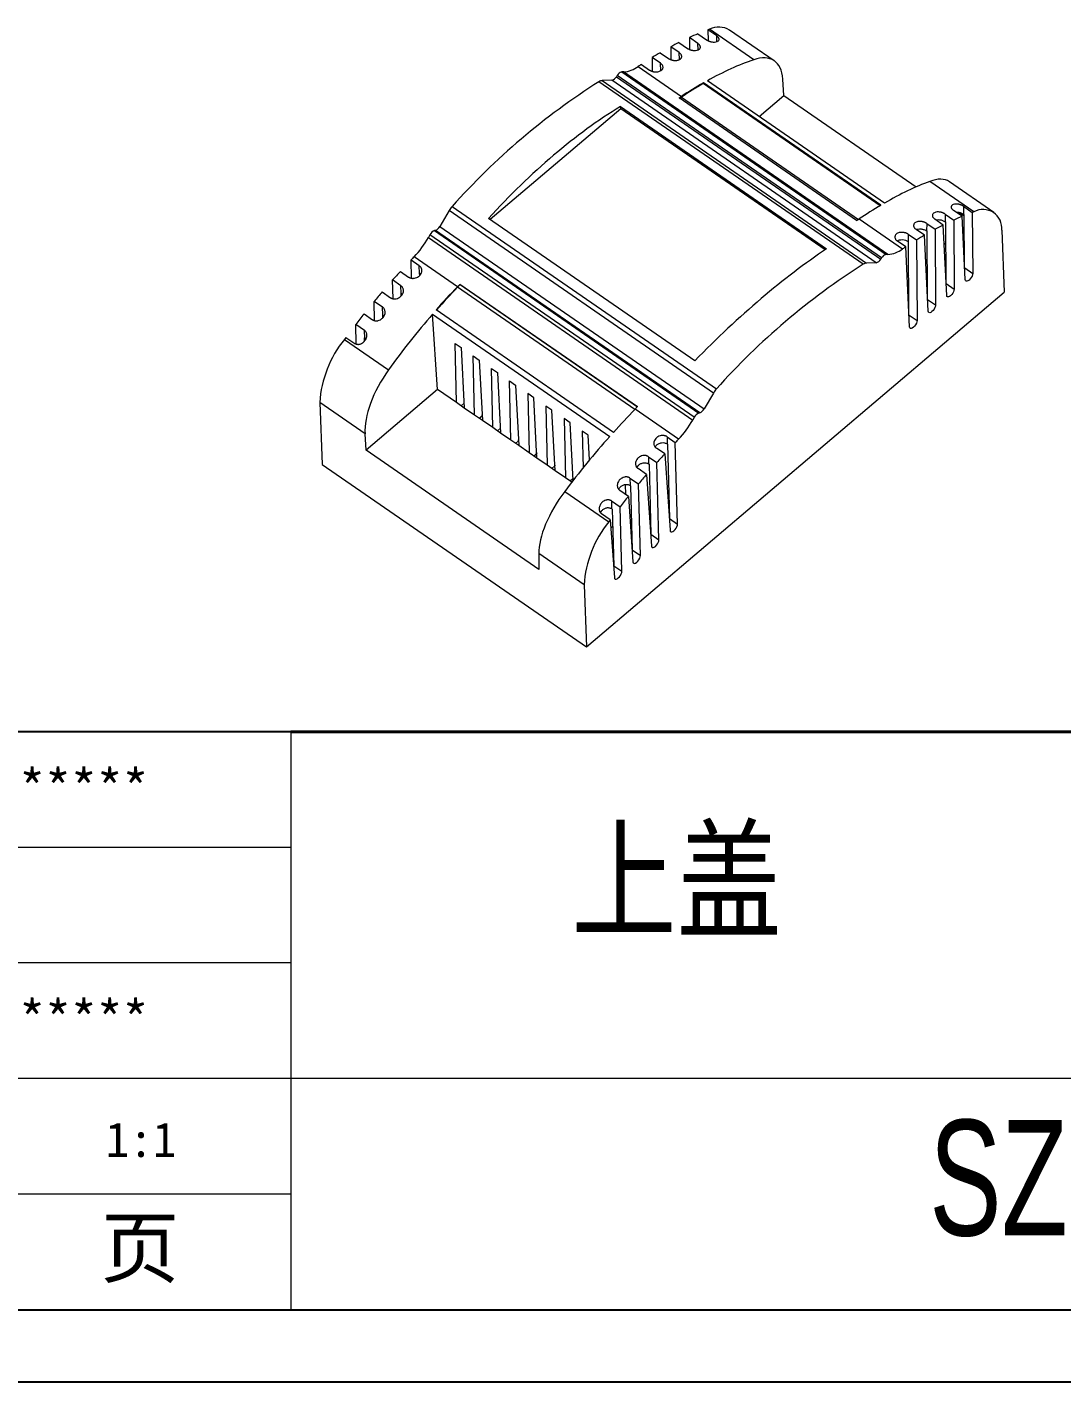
# Model space of a CAD drawing. Header units: inches. Extents: x 2044 to 3108, y 573 to 849.
# Drawn here: x 2712 to 2806.3, y 573 to 696.5 of the extents above; entities that cross this region are included whole.
import ezdxf

# ---------------------------------------------------------------- set-up
doc = ezdxf.new("R2010")
doc.units = ezdxf.units.IN
doc.layers.add('文字', color=81, linetype='Continuous')
doc.layers.add('粗实线', color=7, linetype='Continuous', lineweight=30)
doc.layers.add('细实线', color=3, linetype='Continuous', lineweight=9)
doc.styles.get("Standard").update_dxf_attribs({"font": 'txt', "bigfont": 'gbcbig.shx'})
doc.styles.add('宋体', font='', dxfattribs={"width": 0.8, "height": 3.5})
doc.styles.add('长仿宋', font='', dxfattribs={"width": 0.7, "height": 4})
doc.styles.get('宋体').set_extended_font_data('SimSun')
doc.styles.get('长仿宋').set_extended_font_data('SimSun')

msp = doc.modelspace()

# ---------------------------------------------------------------- linework, layer by layer
at = {"color": 7, "linetype": 'Continuous', "lineweight": 15}
for p, q in [((2773.136, 694.959), (2772.356, 695.498)), ((2772.356, 695.498), (2772.362, 694.414)), ((2773.13, 695.835), (2773.917, 695.291)), ((2774.849, 695.645), (2774.052, 696.195)), ((2774.052, 696.195), (2774.058, 695.212)), ((2778.216, 693.473), (2774.196, 696.248)), ((2780.092, 693.376), (2776.025, 696.183)), ((2769.69, 694.113), (2770.451, 693.588)), ((2771.427, 694.126), (2770.66, 694.656)), ((2770.66, 694.656), (2770.667, 693.48)), ((2771.406, 695.043), (2772.179, 694.51)), ((2767.694, 692.865), (2771.649, 690.136)), ((2767.979, 693.054), (2768.731, 692.535)), ((2769.722, 693.157), (2768.965, 693.68)), ((2768.965, 693.68), (2768.973, 692.419)), ((2769.741, 692.474), (2769.722, 693.157)), ((2765.293, 691.608), (2764.398, 691.576)), ((2764.398, 691.576), (2788.493, 674.944)), ((2789.387, 674.976), (2765.293, 691.608)), ((2765.774, 692.041), (2765.702, 691.931)), ((2765.702, 691.931), (2789.796, 675.299)), ((2789.869, 675.409), (2765.774, 692.041)), ((2766.191, 692.365), (2790.285, 675.732)), ((2766.344, 692.363), (2766.191, 692.365)), ((2790.439, 675.731), (2766.344, 692.363)), ((2780.963, 690.215), (2780.863, 691.718)), ((2788.208, 674.842), (2764.113, 691.474)), ((2773.617, 691.299), (2773.632, 691.376)), ((2789.749, 680.163), (2773.617, 691.299)), ((2789.818, 680.204), (2773.632, 691.376)), ((2790.141, 680.413), (2773.992, 691.56)), ((2766.067, 689.213), (2784.866, 676.237)), ((2766.093, 689.012), (2766.067, 689.213)), ((2787.6, 678.816), (2771.414, 689.989)), ((2778.711, 688.303), (2780.963, 690.215)), ((2780.963, 690.215), (2793.03, 681.885)), ((2766.093, 689.012), (2754.198, 678.909)), ((2784.731, 676.147), (2766.093, 689.012)), ((2798.291, 679.615), (2794.271, 682.39)), ((2800.12, 679.551), (2796.053, 682.358)), ((2750.448, 679.728), (2749.606, 678.286)), ((2774.542, 663.096), (2750.448, 679.728)), ((2750.722, 680.102), (2774.817, 663.469)), ((2795.67, 679.404), (2795.659, 678.71)), ((2795.67, 679.404), (2796.45, 678.865)), ((2797.224, 679.203), (2796.437, 679.746)), ((2796.756, 679.592), (2796.756, 679.525)), ((2797.303, 679.417), (2797.339, 679.392)), ((2797.35, 680.113), (2797.339, 679.392)), ((2797.339, 679.392), (2797.416, 679.339)), ((2797.35, 680.113), (2798.147, 679.563)), ((2797.444, 674.663), (2797.416, 679.339)), ((2798.147, 679.563), (2798.181, 674.005)), ((2749.606, 678.286), (2773.701, 661.653)), ((2772.851, 666.033), (2754.053, 679.009)), ((2787.834, 678.963), (2791.789, 676.233)), ((2793.784, 677.481), (2793.023, 678.006)), ((2793.987, 678.553), (2793.976, 677.877)), ((2793.987, 678.553), (2794.754, 678.023)), ((2795.501, 678.411), (2794.728, 678.945)), ((2794.754, 678.023), (2794.796, 671.131)), ((2795.812, 671.993), (2795.501, 678.411)), ((2795.659, 678.71), (2795.719, 678.669)), ((2795.752, 673.226), (2795.719, 678.669)), ((2796.45, 678.865), (2796.489, 672.568)), ((2797.504, 673.43), (2797.224, 679.203)), ((2748.709, 677.517), (2748.565, 677.263)), ((2748.565, 677.263), (2772.659, 660.631)), ((2772.803, 660.885), (2748.709, 677.517)), ((2749.199, 677.916), (2749.123, 677.9)), ((2749.123, 677.9), (2773.217, 661.267)), ((2773.294, 661.284), (2749.199, 677.916)), ((2792.074, 676.422), (2791.321, 676.941)), ((2792.302, 677.571), (2792.291, 676.907)), ((2792.291, 676.907), (2792.328, 676.882)), ((2792.302, 677.571), (2793.059, 677.048)), ((2792.368, 670.352), (2792.328, 676.882)), ((2793.059, 677.048), (2793.104, 669.694)), ((2794.12, 670.556), (2793.784, 677.481)), ((2793.976, 677.877), (2794.023, 677.845)), ((2794.06, 671.789), (2794.023, 677.845)), ((2795.73, 676.752), (2795.587, 676.63)), ((2800.827, 677.938), (2801.039, 672.295)), ((2751.216, 672.782), (2747.262, 675.512)), ((2790.439, 675.731), (2790.285, 675.732)), ((2792.427, 669.119), (2792.074, 676.422)), ((2747.733, 674.701), (2746.981, 675.22)), ((2747.025, 673.561), (2746.981, 675.22)), ((2747.766, 674.029), (2747.733, 674.701)), ((2789.387, 674.976), (2788.493, 674.944)), ((2789.869, 675.409), (2789.796, 675.299)), ((2794.038, 675.315), (2793.895, 675.193)), ((2795.649, 675.348), (2795.739, 675.286)), ((2797.452, 674.508), (2798.181, 674.005)), ((2746.06, 672.873), (2745.299, 673.398)), ((2745.345, 671.687), (2745.299, 673.398)), ((2746.01, 674.185), (2746.767, 673.662)), ((2747.734, 674.051), (2747.741, 673.787)), ((2747.766, 674.029), (2747.734, 674.051)), ((2792.346, 673.878), (2792.203, 673.756)), ((2795.76, 673.071), (2796.489, 672.568)), ((2744.349, 672.31), (2745.116, 671.78)), ((2746.053, 672.216), (2746.06, 671.928)), ((2746.093, 672.188), (2746.053, 672.216)), ((2746.093, 672.188), (2746.06, 672.873)), ((2751.447, 673.031), (2767.632, 661.858)), ((2751.467, 672.984), (2751.447, 673.031)), ((2751.467, 672.984), (2767.614, 661.838)), ((2762.965, 639.959), (2801.039, 672.295)), ((2744.393, 670.912), (2743.621, 671.445)), ((2743.668, 669.691), (2743.621, 671.445)), ((2744.428, 670.209), (2744.393, 670.912)), ((2765.45, 659.509), (2749.265, 670.682)), ((2794.067, 671.634), (2794.796, 671.131)), ((2742.733, 668.807), (2741.946, 669.351)), ((2741.994, 667.555), (2741.946, 669.351)), ((2742.697, 670.309), (2743.477, 669.77)), ((2744.375, 670.245), (2744.383, 669.937)), ((2744.428, 670.209), (2744.375, 670.245)), ((2748.948, 670.29), (2765.097, 659.143)), ((2749.404, 663.412), (2748.948, 670.29)), ((2792.375, 670.197), (2793.104, 669.694)), ((2741.054, 668.17), (2741.851, 667.62)), ((2742.701, 668.127), (2742.71, 667.8)), ((2742.769, 668.081), (2742.701, 668.127)), ((2742.769, 668.081), (2742.733, 668.807)), ((2740.915, 667.982), (2744.935, 665.208)), ((2742.769, 668.081), (2742.855, 668.004)), ((2751.001, 667.623), (2751.553, 667.242)), ((2751.124, 662.225), (2751.001, 667.623)), ((2751.553, 667.242), (2751.84, 661.73)), ((2752.657, 666.481), (2753.208, 666.1)), ((2752.779, 661.082), (2752.657, 666.481)), ((2753.208, 666.1), (2753.496, 660.588)), ((2754.312, 665.338), (2754.864, 664.957)), ((2754.435, 659.94), (2754.312, 665.338)), ((2754.864, 664.957), (2755.151, 659.445)), ((2749.404, 663.412), (2742.889, 657.879)), ((2751.124, 662.225), (2749.404, 663.412)), ((2755.967, 664.195), (2756.519, 663.814)), ((2756.09, 658.797), (2755.967, 664.195)), ((2756.519, 663.814), (2756.806, 658.302)), ((2738.659, 662.234), (2738.871, 656.591)), ((2742.789, 659.383), (2738.659, 662.234)), ((2751.84, 661.73), (2751.124, 662.225)), ((2751.544, 661.935), (2751.815, 662.165)), ((2751.815, 662.165), (2751.814, 662.246)), ((2758.174, 662.672), (2757.623, 663.052)), ((2757.623, 663.052), (2757.745, 657.654)), ((2758.462, 657.16), (2758.174, 662.672)), ((2774.542, 663.096), (2773.701, 661.653)), ((2752.779, 661.082), (2751.84, 661.73)), ((2753.496, 660.588), (2752.779, 661.082)), ((2753.2, 660.792), (2753.471, 661.022)), ((2753.471, 661.022), (2753.469, 661.103)), ((2759.83, 661.529), (2759.278, 661.91)), ((2759.278, 661.91), (2759.401, 656.512)), ((2760.117, 656.017), (2759.83, 661.529)), ((2761.485, 660.386), (2760.933, 660.767)), ((2760.933, 660.767), (2761.056, 655.369)), ((2771.356, 658.88), (2767.402, 661.609)), ((2772.803, 660.885), (2772.659, 660.631)), ((2773.294, 661.284), (2773.217, 661.267)), ((2754.435, 659.94), (2753.496, 660.588)), ((2755.151, 659.445), (2754.435, 659.94)), ((2754.855, 659.649), (2755.126, 659.879)), ((2755.126, 659.879), (2755.124, 659.961)), ((2761.759, 655.13), (2761.485, 660.386)), ((2763.14, 659.244), (2762.589, 659.624)), ((2762.589, 659.624), (2762.665, 656.273)), ((2742.889, 657.879), (2742.789, 659.383)), ((2756.09, 658.797), (2755.151, 659.445)), ((2756.806, 658.302), (2756.09, 658.797)), ((2756.51, 658.507), (2756.781, 658.737)), ((2756.781, 658.737), (2756.78, 658.818)), ((2757.745, 657.654), (2756.806, 658.302)), ((2763.257, 656.999), (2763.14, 659.244)), ((2770.322, 659.108), (2771.075, 658.588)), ((2770.322, 659.108), (2770.325, 658.456)), ((2770.325, 658.456), (2770.357, 658.434)), ((2770.357, 658.434), (2770.539, 651.662)), ((2771.275, 651.155), (2771.075, 658.588)), ((2758.633, 647.011), (2742.889, 657.879)), ((2758.462, 657.16), (2757.745, 657.654)), ((2758.166, 657.364), (2758.437, 657.594)), ((2758.435, 657.675), (2758.437, 657.594)), ((2759.401, 656.512), (2758.462, 657.16)), ((2768.632, 657.291), (2769.393, 656.766)), ((2768.632, 657.291), (2768.635, 656.628)), ((2770.105, 657.553), (2769.348, 658.075)), ((2770.105, 657.553), (2770.598, 650.58)), ((2738.871, 656.591), (2762.965, 639.959)), ((2760.117, 656.017), (2759.401, 656.512)), ((2759.821, 656.221), (2760.092, 656.451)), ((2760.09, 656.533), (2760.092, 656.451)), ((2761.056, 655.369), (2760.117, 656.017)), ((2768.443, 655.678), (2767.676, 656.208)), ((2768.635, 656.628), (2768.676, 656.6)), ((2768.676, 656.6), (2768.847, 650.225)), ((2769.583, 649.717), (2769.393, 656.766)), ((2761.635, 654.969), (2761.056, 655.369)), ((2761.476, 655.079), (2761.747, 655.309)), ((2761.746, 655.39), (2761.747, 655.309)), ((2766.551, 653.842), (2766.544, 654.758)), ((2766.942, 655.346), (2767.715, 654.813)), ((2766.942, 655.346), (2766.945, 654.665)), ((2766.945, 654.665), (2766.998, 654.629)), ((2766.998, 654.629), (2767.155, 648.788)), ((2767.891, 648.28), (2767.715, 654.813)), ((2768.443, 655.678), (2768.906, 649.142)), ((2760.99, 654.125), (2765.01, 651.35)), ((2766.791, 653.676), (2766.011, 654.215)), ((2766.791, 653.676), (2767.214, 647.705)), ((2765.149, 651.538), (2764.352, 652.088)), ((2765.253, 653.262), (2766.04, 652.719)), ((2765.253, 653.262), (2765.256, 652.558)), ((2765.256, 652.558), (2765.324, 652.511)), ((2765.324, 652.511), (2765.463, 647.351)), ((2766.199, 646.843), (2766.04, 652.719)), ((2765.149, 651.538), (2765.522, 646.268)), ((2765.199, 650.822), (2765.366, 650.964)), ((2770.539, 651.662), (2770.529, 651.559)), ((2770.539, 651.662), (2771.275, 651.155)), ((2768.847, 650.225), (2768.837, 650.122)), ((2768.847, 650.225), (2769.583, 649.717)), ((2762.753, 645.602), (2758.622, 648.453)), ((2758.622, 648.453), (2758.633, 647.011)), ((2767.155, 648.788), (2767.145, 648.685)), ((2767.155, 648.788), (2767.891, 648.28)), ((2765.463, 647.351), (2765.452, 647.248)), ((2765.463, 647.351), (2766.199, 646.843)), ((2762.753, 645.602), (2762.965, 639.959))]:
    msp.add_line(p, q, dxfattribs=at)
at = {"color": 8, "linetype": 'Continuous', "lineweight": 15}
for p, q in [((2774.864, 695.129), (2774.849, 695.645)), ((2771.444, 693.495), (2771.427, 694.126)), ((2773.152, 694.383), (2773.136, 694.959)), ((2771.639, 690.062), (2787.775, 678.923)), ((2796.967, 679.56), (2797.416, 679.25)), ((2767.377, 661.584), (2751.231, 672.73))]:
    msp.add_line(p, q, dxfattribs=at)
for p, q in [((2736.034, 632.214), (2657.025, 632.214)), ((2519.661, 579.541), (2894.052, 579.541)), ((2509.541, 572.957), (2900.636, 572.957))]:
    msp.add_line(p, q)
at = {"color": 7, "linetype": 'Continuous', "lineweight": 15, "flags": 128}
for points in [[(2798.181, 674.005), (2798.168, 673.892), (2798.123, 673.762), (2798.051, 673.627), (2797.958, 673.501), (2797.854, 673.397), (2797.749, 673.324), (2797.653, 673.289), (2797.576, 673.297), (2797.524, 673.345), (2797.504, 673.43)], [(2796.489, 672.568), (2796.476, 672.455), (2796.431, 672.325), (2796.359, 672.19), (2796.266, 672.064), (2796.162, 671.96), (2796.057, 671.887), (2795.961, 671.852), (2795.883, 671.86), (2795.832, 671.908), (2795.812, 671.993)], [(2794.796, 671.131), (2794.784, 671.018), (2794.739, 670.887), (2794.667, 670.753), (2794.574, 670.627), (2794.47, 670.523), (2794.365, 670.45), (2794.269, 670.415), (2794.191, 670.422), (2794.14, 670.471), (2794.12, 670.556)], [(2793.104, 669.694), (2793.091, 669.581), (2793.047, 669.45), (2792.975, 669.316), (2792.882, 669.19), (2792.778, 669.086), (2792.673, 669.012), (2792.577, 668.978), (2792.499, 668.985), (2792.448, 669.034), (2792.427, 669.119)], [(2770.598, 650.58), (2770.619, 650.495), (2770.67, 650.446), (2770.748, 650.439), (2770.844, 650.473), (2770.949, 650.546), (2771.053, 650.651), (2771.145, 650.776), (2771.218, 650.911), (2771.262, 651.041), (2771.275, 651.155)], [(2768.906, 649.142), (2768.926, 649.057), (2768.978, 649.009), (2769.055, 649.001), (2769.151, 649.036), (2769.257, 649.109), (2769.361, 649.214), (2769.453, 649.339), (2769.525, 649.474), (2769.57, 649.604), (2769.583, 649.717)], [(2767.214, 647.705), (2767.234, 647.62), (2767.286, 647.572), (2767.363, 647.564), (2767.459, 647.599), (2767.564, 647.672), (2767.668, 647.777), (2767.761, 647.902), (2767.833, 648.037), (2767.878, 648.167), (2767.891, 648.28)], [(2765.522, 646.268), (2765.542, 646.183), (2765.594, 646.135), (2765.671, 646.127), (2765.767, 646.162), (2765.872, 646.235), (2765.976, 646.339), (2766.069, 646.465), (2766.141, 646.6), (2766.186, 646.73), (2766.199, 646.843)]]:
    msp.add_lwpolyline(points, dxfattribs=at)
at = {"color": 7, "linetype": 'Continuous', "lineweight": 15}
for centre, radius, start, end in [((2782.873, 672.404), 25.376, 112.57785, 114.4843), ((2781.509, 675.824), 21.693, 109.69983, 110.10442), ((2775.052, 694.547), 1.903, 59.23221, 116.70121), ((2787.531, 663.429), 35.494, 120.17665, 121.53946), ((2784.994, 667.969), 30.292, 116.65001, 118.241), ((2766.176, 694.881), 2.524, 273.83153, 306.99787), ((2790.043, 659.447), 40.203, 123.28624, 123.77323), ((2764.455, 690.967), 0.612, 95.29981, 123.91185), ((2765.128, 692.236), 0.65, 284.67417, 331.96822), ((2766.335, 691.748), 0.633, 103.19725, 152.4315), ((2798.552, 637.354), 64.149, 122.47018, 138.21167), ((2792.44, 659.014), 37.372, 120.24335, 123.82068), ((2792.51, 658.998), 37.48, 120.24335, 123.82068), ((2769.257, 693.704), 4.296, 300.1373, 303.82363), ((2769.131, 693.809), 4.509, 301.21442, 303.79905), ((2752.341, 678.624), 2.192, 137.61651, 149.76036), ((2808.695, 647.825), 37.48, 120.24335, 123.82068), ((2805.603, 659.192), 21.693, 109.69983, 110.10442), ((2799.119, 678.112), 1.717, 354.18244, 118.84706), ((2748.924, 678.627), 0.763, 291.11624, 333.39292), ((2785.443, 682.532), 4.296, 300.1373, 303.82363), ((2809.088, 651.337), 30.292, 116.65001, 118.241), ((2806.967, 655.771), 25.376, 112.57785, 114.4843), ((2740.988, 681.541), 8.701, 316.13511, 330.54555), ((2749.403, 677.18), 0.772, 111.29185, 154.11549), ((2811.626, 646.797), 35.494, 120.17665, 121.53946), ((2795.366, 628.911), 66.976, 135.90934, 136.25587), ((2790.43, 675.116), 0.633, 103.19725, 152.4315), ((2790.27, 678.249), 2.524, 273.83153, 306.99787), ((2814.138, 642.815), 40.203, 123.28624, 123.77323), ((2822.647, 620.722), 64.149, 122.47018, 138.21167), ((2788.549, 674.335), 0.612, 95.29981, 123.91185), ((2789.222, 675.604), 0.65, 284.67417, 331.96822), ((2797.86, 626.581), 70.388, 137.44439, 138.30776), ((2800.297, 624.451), 73.625, 139.45547, 140.33556), ((2800.759, 624.81), 68.963, 135.92247, 138.30467), ((2800.621, 624.904), 68.751, 135.92235, 138.28256), ((2745.518, 678.299), 7.931, 315.9232, 318.37252), ((2745.391, 678.385), 8.129, 315.9232, 318.37252), ((2802.148, 622.944), 76.012, 141.45531, 142.37274), ((2803.107, 622.212), 77.219, 143.47513, 143.64868), ((2748.815, 661.564), 10.179, 140.90509, 176.22297), ((2776.435, 661.992), 2.192, 137.61651, 149.76036), ((2816.944, 613.637), 68.963, 135.92247, 138.30467), ((2761.704, 667.126), 7.931, 315.9232, 318.37252), ((2773.498, 660.548), 0.772, 111.29185, 154.11549), ((2773.019, 661.995), 0.763, 291.11624, 333.39292), ((2765.083, 664.909), 8.701, 316.13511, 330.54555), ((2819.461, 612.278), 66.976, 135.90934, 136.25587), ((2821.954, 609.949), 70.388, 137.44439, 138.30776), ((2824.391, 607.819), 73.625, 139.45547, 140.33556), ((2826.242, 606.311), 76.012, 141.45531, 142.37274), ((2772.909, 644.931), 10.179, 140.90509, 176.22297), ((2827.202, 605.58), 77.219, 143.47513, 143.64868)]:
    msp.add_arc(centre, radius, start, end, dxfattribs=at)
for centre, major_axis, ratio, start_param, end_param in [((2768.832, 664.063), (19.335, 28.954), 0.4681207, 0.550673, 0.7390437), ((2776.464, 687.982), (3.61, 5.406), 0.4681207, 5.7357829, 6.8338583), ((2763.659, 656.208), (21.767, 35.541), 0.5140757, 0.7876611, 1.2173208), ((2783.693, 653.804), (20.199, 28.358), 0.4279793, 0.5641989, 0.7525695), ((2792.296, 677.053), (3.771, 5.295), 0.4279793, 0.0063082, 0.5641989), ((2777.222, 646.846), (25.258, 33.143), 0.380336, 0.8336715, 1.2633312), ((2757.008, 654.022), (19.335, 28.954), 0.4681207, 1.3077441, 1.4961148), ((2747.189, 663.119), (3.61, 5.406), 0.4681207, 1.4961148, 2.5941902), ((2771.87, 643.763), (20.199, 28.358), 0.4279793, 1.32127, 1.5096407), ((2763.022, 652.19), (3.771, 5.295), 0.4279793, 1.5096407, 2.6077161)]:
    msp.add_ellipse(centre, major_axis=major_axis, ratio=ratio, start_param=start_param, end_param=end_param, dxfattribs=at)
for points, knots in [([(2773.917, 695.291), (2773.931, 695.282), (2773.958, 695.264), (2774.005, 695.237), (2774.055, 695.211), (2774.109, 695.186), (2774.167, 695.164), (2774.228, 695.144), (2774.292, 695.126), (2774.356, 695.112), (2774.473, 695.092), (2774.665, 695.078), (2774.857, 695.115), (2774.977, 695.18), (2775.033, 695.239), (2775.059, 695.294), (2775.066, 695.348), (2775.056, 695.408), (2775.026, 695.474), (2774.979, 695.536), (2774.92, 695.594), (2774.872, 695.629), (2774.849, 695.645)], [0, 0, 0, 0, 0.0243735, 0.0498144, 0.0762787, 0.1036918, 0.1319495, 0.1609208, 0.1904529, 0.2203775, 0.2505184, 0.3549102, 0.4993046, 0.5806826, 0.6495227, 0.7056257, 0.7495993, 0.8044247, 0.8576003, 0.9082885, 0.9558655, 1, 1, 1, 1]), ([(2770.451, 693.588), (2770.465, 693.578), (2770.494, 693.559), (2770.542, 693.532), (2770.594, 693.506), (2770.651, 693.483), (2770.711, 693.462), (2770.774, 693.444), (2770.839, 693.43), (2770.905, 693.419), (2771.029, 693.406), (2771.234, 693.411), (2771.457, 693.482), (2771.594, 693.595), (2771.648, 693.699), (2771.658, 693.786), (2771.644, 693.865), (2771.612, 693.94), (2771.562, 694.009), (2771.501, 694.072), (2771.451, 694.109), (2771.427, 694.126)], [0, 0, 0, 0, 0.0248516, 0.0507183, 0.0775273, 0.1051778, 0.1335416, 0.1624644, 0.19177, 0.2212651, 0.2507463, 0.3571019, 0.4997186, 0.6061703, 0.689213, 0.7495292, 0.8036064, 0.8565241, 0.9073328, 0.9553088, 1, 1, 1, 1]), ([(2772.179, 694.51), (2772.193, 694.501), (2772.222, 694.482), (2772.269, 694.455), (2772.32, 694.429), (2772.376, 694.405), (2772.435, 694.383), (2772.497, 694.364), (2772.561, 694.348), (2772.626, 694.336), (2772.747, 694.319), (2772.947, 694.315), (2773.162, 694.37), (2773.296, 694.466), (2773.35, 694.557), (2773.361, 694.636), (2773.349, 694.709), (2773.317, 694.779), (2773.269, 694.846), (2773.208, 694.906), (2773.159, 694.942), (2773.136, 694.959)], [0, 0, 0, 0, 0.024643, 0.0503242, 0.0769835, 0.1045319, 0.1328521, 0.1618007, 0.1912119, 0.2209026, 0.2506802, 0.3560627, 0.4996091, 0.6055544, 0.688668, 0.7495286, 0.8039165, 0.8569461, 0.9077109, 0.9555293, 1, 1, 1, 1]), ([(2768.731, 692.535), (2768.746, 692.525), (2768.775, 692.506), (2768.824, 692.479), (2768.877, 692.454), (2768.934, 692.431), (2768.994, 692.411), (2769.058, 692.394), (2769.124, 692.381), (2769.19, 692.372), (2769.316, 692.363), (2769.526, 692.376), (2769.755, 692.463), (2769.894, 692.592), (2769.948, 692.707), (2769.958, 692.802), (2769.943, 692.886), (2769.91, 692.965), (2769.859, 693.038), (2769.797, 693.102), (2769.746, 693.139), (2769.722, 693.157)], [0, 0, 0, 0, 0.0249956, 0.0509905, 0.0779033, 0.1056249, 0.1340187, 0.1629232, 0.1921549, 0.2215142, 0.2507915, 0.3578327, 0.4997925, 0.6065479, 0.6895489, 0.7495336, 0.8033721, 0.8562022, 0.9070446, 0.9551412, 1, 1, 1, 1]), ([(2795.67, 679.404), (2795.656, 679.413), (2795.628, 679.432), (2795.582, 679.459), (2795.531, 679.485), (2795.476, 679.509), (2795.417, 679.531), (2795.355, 679.551), (2795.291, 679.568), (2795.225, 679.581), (2795.108, 679.598), (2794.91, 679.607), (2794.699, 679.552), (2794.566, 679.455), (2794.511, 679.362), (2794.5, 679.277), (2794.513, 679.2), (2794.545, 679.128), (2794.594, 679.061), (2794.654, 678.999), (2794.704, 678.962), (2794.728, 678.945)], [0, 0, 0, 0, 0.0242995, 0.0496655, 0.0760627, 0.1034278, 0.1316697, 0.1606702, 0.1902877, 0.2203612, 0.2507171, 0.3499969, 0.4995623, 0.5998868, 0.6833615, 0.7494963, 0.8030031, 0.8557325, 0.9066481, 0.9549208, 1, 1, 1, 1]), ([(2797.35, 680.113), (2797.337, 680.122), (2797.31, 680.14), (2797.264, 680.167), (2797.214, 680.193), (2797.16, 680.218), (2797.102, 680.241), (2797.041, 680.262), (2796.978, 680.28), (2796.914, 680.296), (2796.8, 680.316), (2796.61, 680.333), (2796.422, 680.297), (2796.305, 680.23), (2796.249, 680.17), (2796.223, 680.111), (2796.217, 680.052), (2796.228, 679.989), (2796.258, 679.922), (2796.306, 679.858), (2796.365, 679.799), (2796.413, 679.763), (2796.437, 679.746)], [0, 0, 0, 0, 0.0240863, 0.0492562, 0.0754903, 0.1027392, 0.1309238, 0.1599375, 0.1896498, 0.2199111, 0.2505598, 0.3500302, 0.4993017, 0.576817, 0.6446037, 0.7021143, 0.7495588, 0.8036202, 0.8565474, 0.9073757, 0.9553492, 1, 1, 1, 1]), ([(2796.65, 679.599), (2796.716, 679.598), (2796.822, 679.595), (2796.982, 679.559), (2797.111, 679.517), (2797.234, 679.462), (2797.304, 679.418), (2797.339, 679.396)], [0, 0, 0, 0, 0.2945907, 0.47262329, 0.64680984, 0.82421375, 1, 1, 1, 1]), ([(2793.987, 678.553), (2793.973, 678.562), (2793.945, 678.581), (2793.897, 678.608), (2793.846, 678.634), (2793.79, 678.658), (2793.73, 678.679), (2793.667, 678.698), (2793.602, 678.713), (2793.535, 678.725), (2793.416, 678.738), (2793.212, 678.738), (2792.993, 678.669), (2792.856, 678.555), (2792.8, 678.449), (2792.789, 678.356), (2792.804, 678.272), (2792.837, 678.197), (2792.887, 678.125), (2792.948, 678.061), (2792.999, 678.024), (2793.023, 678.006)], [0, 0, 0, 0, 0.0244588, 0.0499706, 0.0764886, 0.1039386, 0.1322194, 0.1612037, 0.1907411, 0.2206628, 0.2507871, 0.3500214, 0.4996492, 0.5993948, 0.6828673, 0.7495022, 0.8026047, 0.8551813, 0.9061491, 0.9546257, 1, 1, 1, 1]), ([(2793.049, 677.988), (2793.101, 678.01), (2793.22, 678.059), (2793.427, 678.061), (2793.608, 678.034), (2793.742, 677.996), (2793.869, 677.945), (2793.94, 677.9), (2793.976, 677.877)], [0, 0, 0, 0, 0.2030333, 0.4677657, 0.6013479, 0.7337576, 0.8670788, 1, 1, 1, 1]), ([(2794.83, 678.874), (2794.856, 678.883), (2794.948, 678.913), (2795.12, 678.902), (2795.295, 678.871), (2795.427, 678.83), (2795.553, 678.777), (2795.623, 678.733), (2795.659, 678.71)], [0, 0, 0, 0, 0.1187397, 0.4100605, 0.5585477, 0.7049097, 0.8528652, 1, 1, 1, 1]), ([(2792.302, 677.571), (2792.288, 677.58), (2792.259, 677.599), (2792.212, 677.626), (2792.159, 677.651), (2792.103, 677.674), (2792.043, 677.695), (2791.979, 677.713), (2791.913, 677.726), (2791.845, 677.736), (2791.725, 677.746), (2791.516, 677.738), (2791.291, 677.654), (2791.151, 677.525), (2791.094, 677.408), (2791.083, 677.306), (2791.099, 677.217), (2791.132, 677.138), (2791.183, 677.064), (2791.246, 676.997), (2791.297, 676.959), (2791.321, 676.941)], [0, 0, 0, 0, 0.0245317, 0.0501114, 0.076686, 0.1041763, 0.132477, 0.1614569, 0.1909618, 0.2208183, 0.250839, 0.3490927, 0.499701, 0.5984443, 0.6819471, 0.7495064, 0.8022067, 0.8546337, 0.9056532, 0.9543308, 1, 1, 1, 1]), ([(2791.309, 676.972), (2791.374, 677.004), (2791.509, 677.069), (2791.781, 677.086), (2792.013, 677.042), (2792.183, 676.975), (2792.255, 676.93), (2792.291, 676.907)], [0, 0, 0, 0, 0.2385983, 0.4918929, 0.7451776, 0.8726784, 1, 1, 1, 1]), ([(2746.767, 673.662), (2746.781, 673.653), (2746.81, 673.634), (2746.858, 673.61), (2746.91, 673.589), (2746.966, 673.571), (2747.026, 673.558), (2747.09, 673.549), (2747.155, 673.546), (2747.223, 673.549), (2747.342, 673.563), (2747.548, 673.626), (2747.771, 673.783), (2747.908, 673.981), (2747.964, 674.144), (2747.973, 674.279), (2747.957, 674.39), (2747.923, 674.485), (2747.872, 674.57), (2747.809, 674.643), (2747.758, 674.682), (2747.733, 674.701)], [0, 0, 0, 0, 0.0245317, 0.0501114, 0.076686, 0.1041763, 0.132477, 0.1614569, 0.1909618, 0.2208183, 0.250839, 0.3490927, 0.499701, 0.5984443, 0.6819471, 0.7495064, 0.8022067, 0.8546337, 0.9056532, 0.9543308, 1, 1, 1, 1]), ([(2747.766, 674.029), (2747.8, 674.005), (2747.837, 673.979), (2747.861, 673.945), (2747.863, 673.943)], [0, 0, 0, 0, 0.94799755, 1, 1, 1, 1]), ([(2745.116, 671.78), (2745.13, 671.771), (2745.159, 671.753), (2745.206, 671.729), (2745.257, 671.709), (2745.313, 671.693), (2745.372, 671.681), (2745.435, 671.674), (2745.5, 671.673), (2745.566, 671.678), (2745.684, 671.696), (2745.885, 671.769), (2746.1, 671.935), (2746.234, 672.14), (2746.287, 672.307), (2746.296, 672.446), (2746.281, 672.559), (2746.247, 672.656), (2746.197, 672.742), (2746.135, 672.816), (2746.084, 672.854), (2746.06, 672.873)], [0, 0, 0, 0, 0.0244588, 0.0499706, 0.0764886, 0.1039386, 0.1322194, 0.1612037, 0.1907411, 0.2206628, 0.2507871, 0.3500214, 0.4996492, 0.5993948, 0.6828673, 0.7495022, 0.8026047, 0.8551813, 0.9061491, 0.9546257, 1, 1, 1, 1]), ([(2746.093, 672.188), (2746.127, 672.164), (2746.164, 672.139), (2746.188, 672.104), (2746.19, 672.101)], [0, 0, 0, 0, 0.937054, 1, 1, 1, 1]), ([(2743.477, 669.77), (2743.491, 669.761), (2743.519, 669.743), (2743.565, 669.721), (2743.615, 669.701), (2743.67, 669.686), (2743.729, 669.676), (2743.79, 669.671), (2743.854, 669.672), (2743.919, 669.679), (2744.034, 669.702), (2744.229, 669.783), (2744.435, 669.957), (2744.564, 670.168), (2744.616, 670.339), (2744.625, 670.479), (2744.61, 670.595), (2744.577, 670.694), (2744.528, 670.781), (2744.467, 670.855), (2744.417, 670.893), (2744.393, 670.912)], [0, 0, 0, 0, 0.0242995, 0.0496655, 0.0760627, 0.1034278, 0.1316697, 0.1606702, 0.1902877, 0.2203612, 0.2507171, 0.3499969, 0.4995623, 0.5998868, 0.6833615, 0.7494963, 0.8030031, 0.8557325, 0.9066481, 0.9549208, 1, 1, 1, 1]), ([(2744.428, 670.209), (2744.462, 670.185), (2744.497, 670.161), (2744.52, 670.126), (2744.521, 670.125)], [0, 0, 0, 0, 0.961982, 1, 1, 1, 1]), ([(2741.851, 667.62), (2741.865, 667.612), (2741.892, 667.594), (2741.937, 667.573), (2741.987, 667.555), (2742.04, 667.541), (2742.098, 667.533), (2742.158, 667.53), (2742.22, 667.533), (2742.284, 667.543), (2742.369, 667.564), (2742.487, 667.613), (2742.642, 667.714), (2742.794, 667.87), (2742.9, 668.056), (2742.95, 668.229), (2742.959, 668.372), (2742.945, 668.488), (2742.913, 668.589), (2742.865, 668.677), (2742.805, 668.752), (2742.757, 668.789), (2742.733, 668.807)], [0, 0, 0, 0, 0.0240885, 0.0492592, 0.0754919, 0.1027357, 0.1309097, 0.1599057, 0.1895923, 0.2198207, 0.2504323, 0.3116242, 0.3945996, 0.4998354, 0.6010175, 0.6844321, 0.7496892, 0.8037524, 0.8566603, 0.9074596, 0.9553956, 1, 1, 1, 1]), ([(2770.322, 659.108), (2770.308, 659.117), (2770.279, 659.136), (2770.23, 659.161), (2770.177, 659.183), (2770.12, 659.201), (2770.06, 659.215), (2769.996, 659.224), (2769.931, 659.228), (2769.865, 659.226), (2769.739, 659.213), (2769.531, 659.152), (2769.306, 658.991), (2769.169, 658.792), (2769.118, 658.627), (2769.11, 658.495), (2769.125, 658.388), (2769.16, 658.29), (2769.211, 658.205), (2769.273, 658.132), (2769.324, 658.094), (2769.348, 658.075)], [0, 0, 0, 0, 0.0250551, 0.051102, 0.0780563, 0.1058059, 0.1342113, 0.1631078, 0.1923086, 0.2216103, 0.2507997, 0.3585345, 0.4998012, 0.6075955, 0.690532, 0.7495308, 0.8034785, 0.8563502, 0.9071773, 0.955219, 1, 1, 1, 1]), ([(2769.242, 658.172), (2769.27, 658.221), (2769.339, 658.346), (2769.546, 658.49), (2769.815, 658.579), (2770.048, 658.572), (2770.217, 658.522), (2770.289, 658.478), (2770.325, 658.456)], [0, 0, 0, 0, 0.1399779, 0.3546722, 0.5693415, 0.784036, 0.8921222, 1, 1, 1, 1]), ([(2768.632, 657.291), (2768.618, 657.301), (2768.589, 657.319), (2768.542, 657.343), (2768.49, 657.364), (2768.433, 657.381), (2768.374, 657.393), (2768.311, 657.401), (2768.246, 657.403), (2768.181, 657.399), (2768.058, 657.383), (2767.855, 657.313), (2767.636, 657.146), (2767.502, 656.941), (2767.451, 656.772), (2767.442, 656.635), (2767.456, 656.524), (2767.49, 656.425), (2767.54, 656.338), (2767.602, 656.264), (2767.652, 656.226), (2767.676, 656.208)], [0, 0, 0, 0, 0.0248191, 0.0506578, 0.0774449, 0.1050807, 0.1334382, 0.1623646, 0.1916856, 0.2212102, 0.2507381, 0.3567122, 0.4997133, 0.6056288, 0.6887064, 0.749532, 0.8035424, 0.8564335, 0.9072519, 0.9552618, 1, 1, 1, 1]), ([(2767.572, 656.304), (2767.599, 656.356), (2767.668, 656.485), (2767.869, 656.638), (2768.131, 656.738), (2768.36, 656.739), (2768.528, 656.692), (2768.6, 656.649), (2768.635, 656.628)], [0, 0, 0, 0, 0.1422638, 0.35643, 0.5705572, 0.7846393, 0.8925245, 1, 1, 1, 1]), ([(2766.942, 655.346), (2766.928, 655.356), (2766.9, 655.374), (2766.853, 655.397), (2766.802, 655.417), (2766.746, 655.432), (2766.688, 655.443), (2766.626, 655.449), (2766.562, 655.449), (2766.498, 655.443), (2766.378, 655.422), (2766.182, 655.344), (2765.971, 655.169), (2765.842, 654.959), (2765.791, 654.787), (2765.782, 654.648), (2765.796, 654.534), (2765.828, 654.433), (2765.878, 654.345), (2765.938, 654.271), (2765.988, 654.233), (2766.011, 654.215)], [0, 0, 0, 0, 0.024643, 0.0503242, 0.0769835, 0.1045319, 0.1328521, 0.1618007, 0.1912119, 0.2209026, 0.2506802, 0.3560627, 0.4996091, 0.6055544, 0.688668, 0.7495286, 0.8039165, 0.8569461, 0.9077109, 0.9555293, 1, 1, 1, 1]), ([(2765.911, 654.308), (2765.937, 654.36), (2766.005, 654.491), (2766.195, 654.654), (2766.408, 654.743), (2766.584, 654.768), (2766.715, 654.76), (2766.839, 654.729), (2766.91, 654.686), (2766.945, 654.665)], [0, 0, 0, 0, 0.1405884, 0.3569215, 0.5695508, 0.6777648, 0.7846866, 0.8926748, 1, 1, 1, 1]), ([(2765.253, 653.262), (2765.24, 653.271), (2765.212, 653.289), (2765.166, 653.311), (2765.116, 653.329), (2765.062, 653.343), (2765.004, 653.352), (2764.944, 653.356), (2764.881, 653.354), (2764.818, 653.346), (2764.703, 653.32), (2764.514, 653.235), (2764.327, 653.067), (2764.212, 652.882), (2764.158, 652.742), (2764.135, 652.623), (2764.13, 652.514), (2764.142, 652.41), (2764.173, 652.307), (2764.221, 652.218), (2764.281, 652.144), (2764.329, 652.106), (2764.352, 652.088)], [0, 0, 0, 0, 0.0243735, 0.0498144, 0.0762787, 0.1036918, 0.1319495, 0.1609208, 0.1904529, 0.2203775, 0.2505184, 0.3549102, 0.4993046, 0.5806826, 0.6495227, 0.7056257, 0.7495993, 0.8044247, 0.8576003, 0.9082885, 0.9558655, 1, 1, 1, 1]), ([(2764.26, 652.171), (2764.285, 652.222), (2764.348, 652.354), (2764.527, 652.52), (2764.731, 652.618), (2764.901, 652.65), (2765.029, 652.647), (2765.152, 652.619), (2765.222, 652.578), (2765.256, 652.558)], [0, 0, 0, 0, 0.13679423, 0.35495749, 0.5677518, 0.67679179, 0.78381067, 0.89243806, 1, 1, 1, 1])]:
    msp.add_open_spline(points, degree=3, knots=knots, dxfattribs=at)
at = {"layer": '粗实线', "color": 7, "lineweight": 40}
msp.add_line((2894.052, 632.214), (2736.034, 632.214), dxfattribs=at)
at = {"layer": '细实线', "color": 7}
for p, q in [((2736.034, 632.214), (2736.034, 579.541)), ((2736.034, 621.679), (2657.025, 621.679)), ((2736.034, 611.144), (2657.025, 611.144)), ((2894.052, 600.61), (2657.025, 600.61)), ((2736.034, 590.075), (2657.025, 590.075))]:
    msp.add_line(p, q, dxfattribs=at)

# ---------------------------------------------------------------- texts
at = {"char_height": 3.46447, "width": 1969.02996, "attachment_point": 1}
for insert in [(2701.84, 628.778), (2701.84, 607.709)]:
    msp.add_mtext('{\\fSimHei|b0|i0|c134|p49;*********}', dxfattribs=dict(at, insert=insert))
at = {"layer": '文字', "color": 0, "insert": (2761.606, 623.119), "char_height": 8.7788, "width": 112.23371, "attachment_point": 1, "style": '宋体'}
msp.add_mtext('上盖', dxfattribs=at)
at = {"layer": '粗实线', "insert": (2794.231, 596.838), "char_height": 10.53455, "width": 118.13457, "attachment_point": 1, "style": '长仿宋'}
msp.add_mtext('{\\fSTXinwei|b0|i0|c134|p2;SZOMK}', dxfattribs=at)
at = {"layer": '细实线', "color": 7, "attachment_point": 1}
for s, insert, char_height, width in [('{\\fSimSun|b0|i0|c134|p54;1:1}', (2719.146, 596.62), 3.16037, 13.87302), ('{\\fSimSun|b0|i0|c134|p54; 共   页}', (2697.174, 587.817), 5.26728, 39.50457)]:
    msp.add_mtext(s, dxfattribs=dict(at, insert=insert, char_height=char_height, width=width))

doc.saveas('drawing.dxf')
